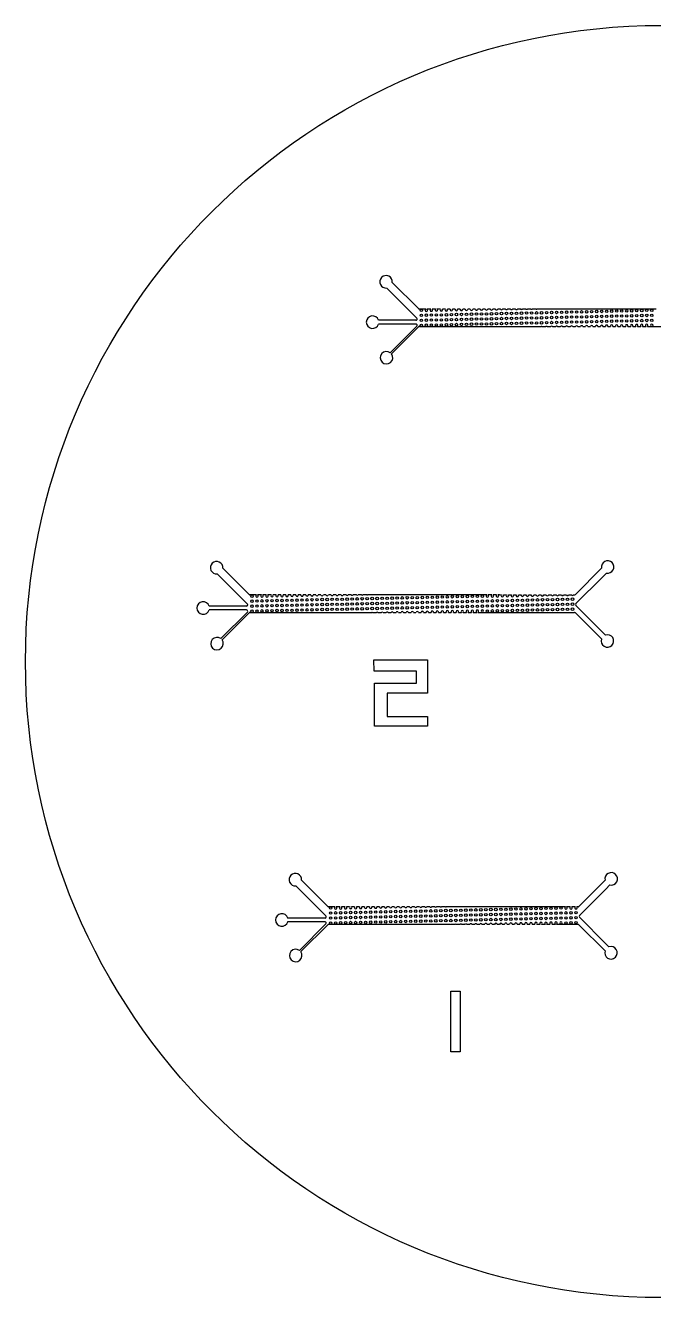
# Model space of a CAD drawing. Header units: millimetres. Extents: x -179 to -77, y -49 to 52.
# Drawn here: x -178.8 to -128.6, y -49.5 to 52.1 of the extents above; entities that cross this region are included whole.
import ezdxf

# ---------------------------------------------------------------- set-up
doc = ezdxf.new("R2010")
doc.units = ezdxf.units.MM
doc.header["$MEASUREMENT"] = 0

msp = doc.modelspace()

# ---------------------------------------------------------------- linework, layer by layer
for p, q in [((-147.42, 29.52), (-149.51, 31.61)), ((-149.68, 30.88), (-149.96, 31.16)), ((-147.56, 28.76), (-149.68, 30.88)), ((-146.83, 29.49), (-147.35, 29.49)), ((-146.44, 29.49), (-146.75, 29.49)), ((-146.06, 29.49), (-146.33, 29.49)), ((-145.66, 29.49), (-145.92, 29.49)), ((-145.27, 29.49), (-145.51, 29.49)), ((-144.88, 29.49), (-145.1, 29.49)), ((-144.48, 29.49), (-144.7, 29.49)), ((-144.08, 29.49), (-144.3, 29.49)), ((-143.69, 29.49), (-143.89, 29.49)), ((-143.29, 29.49), (-143.49, 29.49)), ((-142.89, 29.49), (-143.09, 29.49)), ((-142.49, 29.49), (-142.69, 29.49)), ((-142.09, 29.49), (-142.29, 29.49)), ((-141.68, 29.49), (-141.89, 29.49)), ((-141.28, 29.49), (-141.49, 29.49)), ((-140.88, 29.49), (-141.09, 29.49)), ((-140.47, 29.49), (-140.7, 29.49)), ((-140.07, 29.49), (-140.3, 29.49)), ((-139.67, 29.49), (-139.9, 29.49)), ((-139.26, 29.49), (-139.51, 29.49)), ((-138.85, 29.49), (-139.11, 29.49)), ((-138.44, 29.49), (-138.72, 29.49)), ((-138.02, 29.49), (-138.34, 29.49)), ((-128.43, 29.49), (-137.96, 29.49)), ((-147.63, 28.59), (-150.61, 28.59)), ((-147.63, 28.29), (-150.61, 28.29)), ((-147.56, 28.12), (-149.68, 26)), ((-147.42, 28.06), (-149.54, 25.94)), ((-147.35, 28.09), (-137.62, 28.09)), ((-137.56, 28.09), (-137.24, 28.09)), ((-137.14, 28.09), (-136.85, 28.09)), ((-136.73, 28.09), (-136.46, 28.09)), ((-136.32, 28.09), (-136.07, 28.09)), ((-135.91, 28.09), (-135.67, 28.09)), ((-135.5, 28.09), (-135.28, 28.09)), ((-135.1, 28.09), (-134.88, 28.09)), ((-134.69, 28.09), (-134.48, 28.09)), ((-134.29, 28.09), (-134.09, 28.09)), ((-133.89, 28.09), (-133.69, 28.09)), ((-133.49, 28.09), (-133.29, 28.09)), ((-133.09, 28.09), (-132.89, 28.09)), ((-132.69, 28.09), (-132.49, 28.09)), ((-132.29, 28.09), (-132.08, 28.09)), ((-131.89, 28.09), (-131.68, 28.09)), ((-131.49, 28.09), (-131.28, 28.09)), ((-131.1, 28.09), (-130.87, 28.09)), ((-130.7, 28.09), (-130.46, 28.09)), ((-130.31, 28.09), (-130.06, 28.09)), ((-129.92, 28.09), (-129.65, 28.09)), ((-129.53, 28.09), (-129.23, 28.09)), ((-129.14, 28.09), (-127.43, 28.09)), ((-149.54, 25.94), (-149.58, 25.9)), ((-163.21, 8.05), (-163.49, 8.34)), ((-160.95, 6.69), (-163.04, 8.79)), ((-134.89, 6.69), (-132.8, 8.79)), ((-132.73, 8.08), (-132.41, 8.4)), ((-161.09, 5.93), (-163.21, 8.05)), ((-134.85, 5.96), (-132.73, 8.08)), ((-160.36, 6.66), (-160.88, 6.66)), ((-159.97, 6.66), (-160.28, 6.66)), ((-159.58, 6.66), (-159.86, 6.66)), ((-159.19, 6.66), (-159.45, 6.66)), ((-158.8, 6.66), (-159.04, 6.66)), ((-158.41, 6.66), (-158.63, 6.66)), ((-158.01, 6.66), (-158.23, 6.66)), ((-157.61, 6.66), (-157.82, 6.66)), ((-157.21, 6.66), (-157.42, 6.66)), ((-156.82, 6.66), (-157.02, 6.66)), ((-156.42, 6.66), (-156.62, 6.66)), ((-156.02, 6.66), (-156.22, 6.66)), ((-155.62, 6.66), (-155.82, 6.66)), ((-155.21, 6.66), (-155.42, 6.66)), ((-154.81, 6.66), (-155.02, 6.66)), ((-154.41, 6.66), (-154.62, 6.66)), ((-154, 6.66), (-154.23, 6.66)), ((-153.6, 6.66), (-153.83, 6.66)), ((-153.2, 6.66), (-153.43, 6.66)), ((-152.79, 6.66), (-153.04, 6.66)), ((-152.38, 6.66), (-152.64, 6.66)), ((-151.97, 6.66), (-152.25, 6.66)), ((-151.55, 6.66), (-151.87, 6.66)), ((-141.96, 6.66), (-151.49, 6.66)), ((-141.57, 6.66), (-141.88, 6.66)), ((-141.18, 6.66), (-141.46, 6.66)), ((-140.96, 6.66), (-141.05, 6.66)), ((-141.05, 6.66), (-141.02, 6.66)), ((-140.96, 6.66), (-140.79, 6.66)), ((-140.64, 6.66), (-140.4, 6.66)), ((-140.23, 6.66), (-140, 6.66)), ((-139.83, 6.66), (-139.61, 6.66)), ((-139.42, 6.66), (-139.21, 6.66)), ((-139.02, 6.66), (-138.81, 6.66)), ((-138.62, 6.66), (-138.42, 6.66)), ((-138.22, 6.66), (-138.02, 6.66)), ((-137.82, 6.66), (-137.62, 6.66)), ((-137.42, 6.66), (-137.22, 6.66)), ((-137.02, 6.66), (-136.81, 6.66)), ((-136.62, 6.66), (-136.41, 6.66)), ((-136.22, 6.66), (-136.01, 6.66)), ((-135.83, 6.66), (-135.6, 6.66)), ((-135.43, 6.66), (-135.2, 6.66)), ((-135.04, 6.66), (-134.96, 6.66)), ((-161.16, 5.76), (-164.14, 5.76)), ((-161.16, 5.46), (-164.14, 5.46)), ((-161.09, 5.29), (-163.21, 3.17)), ((-160.95, 5.23), (-163.07, 3.11)), ((-160.88, 5.26), (-151.15, 5.26)), ((-151.09, 5.26), (-150.77, 5.26)), ((-150.67, 5.26), (-150.38, 5.26)), ((-150.25, 5.26), (-149.99, 5.26)), ((-149.84, 5.26), (-149.6, 5.26)), ((-149.44, 5.26), (-149.2, 5.26)), ((-149.03, 5.26), (-148.81, 5.26)), ((-148.63, 5.26), (-148.41, 5.26)), ((-148.22, 5.26), (-148.01, 5.26)), ((-147.82, 5.26), (-147.62, 5.26)), ((-147.42, 5.26), (-147.22, 5.26)), ((-147.02, 5.26), (-146.82, 5.26)), ((-146.62, 5.26), (-146.42, 5.26)), ((-146.22, 5.26), (-146.02, 5.26)), ((-145.82, 5.26), (-145.61, 5.26)), ((-145.42, 5.26), (-145.21, 5.26)), ((-145.02, 5.26), (-144.81, 5.26)), ((-144.63, 5.26), (-144.4, 5.26)), ((-144.23, 5.26), (-143.99, 5.26)), ((-143.84, 5.26), (-143.59, 5.26)), ((-143.45, 5.26), (-143.18, 5.26)), ((-143.06, 5.26), (-142.76, 5.26)), ((-142.67, 5.26), (-140.96, 5.26)), ((-140.96, 5.26), (-134.96, 5.26)), ((-134.89, 5.23), (-132.8, 3.14)), ((-134.85, 5.82), (-132.73, 3.69)), ((-163.07, 3.11), (-163.11, 3.07)), ((-132.73, 3.69), (-132.49, 3.45)), ((-154.67, -18.22), (-156.76, -16.13)), ((-134.61, -18.22), (-132.52, -16.12)), ((-156.93, -16.86), (-157.21, -16.58)), ((-154.81, -18.98), (-156.93, -16.86)), ((-134.57, -18.95), (-132.45, -16.83)), ((-132.45, -16.83), (-132.13, -16.51)), ((-154.08, -18.25), (-154.6, -18.25)), ((-153.7, -18.25), (-154, -18.25)), ((-153.31, -18.25), (-153.58, -18.25)), ((-152.92, -18.25), (-153.17, -18.25)), ((-152.52, -18.25), (-152.76, -18.25)), ((-152.13, -18.25), (-152.36, -18.25)), ((-151.73, -18.25), (-151.95, -18.25)), ((-151.34, -18.25), (-151.55, -18.25)), ((-150.94, -18.25), (-151.14, -18.25)), ((-150.54, -18.25), (-150.74, -18.25)), ((-150.14, -18.25), (-150.34, -18.25)), ((-149.74, -18.25), (-149.94, -18.25)), ((-149.34, -18.25), (-149.54, -18.25)), ((-148.94, -18.25), (-149.14, -18.25)), ((-148.53, -18.25), (-148.74, -18.25)), ((-148.13, -18.25), (-148.35, -18.25)), ((-147.73, -18.25), (-147.95, -18.25)), ((-147.33, -18.25), (-147.55, -18.25)), ((-146.92, -18.25), (-147.15, -18.25)), ((-146.51, -18.25), (-146.76, -18.25)), ((-146.1, -18.25), (-146.37, -18.25)), ((-145.69, -18.25), (-145.98, -18.25)), ((-145.27, -18.25), (-145.59, -18.25)), ((-135.68, -18.25), (-145.21, -18.25)), ((-135.3, -18.25), (-135.6, -18.25)), ((-134.91, -18.25), (-135.18, -18.25)), ((-134.68, -18.25), (-134.77, -18.25)), ((-154.88, -19.15), (-157.87, -19.15)), ((-134.57, -19.09), (-132.45, -21.22)), ((-154.88, -19.45), (-157.87, -19.45)), ((-154.81, -19.62), (-156.93, -21.74)), ((-154.67, -19.68), (-156.79, -21.8)), ((-154.6, -19.65), (-144.87, -19.65)), ((-144.81, -19.65), (-144.49, -19.65)), ((-144.39, -19.65), (-144.1, -19.65)), ((-143.98, -19.65), (-143.71, -19.65)), ((-143.57, -19.65), (-143.32, -19.65)), ((-143.16, -19.65), (-142.93, -19.65)), ((-142.75, -19.65), (-142.53, -19.65)), ((-142.35, -19.65), (-142.13, -19.65)), ((-141.95, -19.65), (-141.74, -19.65)), ((-141.54, -19.65), (-141.34, -19.65)), ((-141.14, -19.65), (-140.94, -19.65)), ((-140.74, -19.65), (-140.54, -19.65)), ((-140.34, -19.65), (-140.14, -19.65)), ((-139.94, -19.65), (-139.74, -19.65)), ((-139.54, -19.65), (-139.34, -19.65)), ((-139.14, -19.65), (-138.93, -19.65)), ((-138.75, -19.65), (-138.53, -19.65)), ((-138.35, -19.65), (-138.12, -19.65)), ((-137.96, -19.65), (-137.72, -19.65)), ((-137.56, -19.65), (-137.31, -19.65)), ((-137.17, -19.65), (-136.9, -19.65)), ((-136.78, -19.65), (-136.48, -19.65)), ((-136.4, -19.65), (-134.68, -19.65)), ((-134.61, -19.68), (-132.52, -21.77)), ((-132.45, -21.22), (-132.21, -21.46)), ((-156.79, -21.8), (-156.83, -21.84))]:
    msp.add_line(p, q)
msp.add_lwpolyline([(-150.98, 1.47), (-146.7, 1.47), (-146.7, -1.2), (-149.91, -1.2), (-149.91, -3.04), (-146.7, -3.04), (-146.7, -3.83), (-150.94, -3.83), (-150.94, -0.38), (-147.59, -0.38), (-147.59, 0.58), (-150.96, 0.58), (-150.98, 1.47)])
msp.add_lwpolyline([(-144.83, -24.99), (-144.1, -24.99), (-144.1, -29.84), (-144.83, -29.84)], close=True)
for centre, radius in [((-128.01, 1.34), 50.8), ((-147.19, 29.39), 0.1), ((-129.59, 29.37), 0.1), ((-129.19, 29.38), 0.1), ((-128.79, 29.39), 0.1), ((-147.19, 28.99), 0.1), ((-147.19, 28.59), 0.1), ((-146.79, 29), 0.1), ((-146.79, 28.6), 0.1), ((-146.39, 29.01), 0.1), ((-146.39, 28.61), 0.1), ((-145.99, 29.02), 0.1), ((-145.99, 28.62), 0.1), ((-145.59, 29.02), 0.1), ((-145.59, 28.62), 0.1), ((-145.19, 29.03), 0.1), ((-145.19, 28.63), 0.1), ((-144.79, 29.04), 0.1), ((-144.79, 28.64), 0.1), ((-144.39, 29.05), 0.1), ((-144.39, 28.65), 0.1), ((-143.99, 29.06), 0.1), ((-143.99, 28.66), 0.1), ((-143.59, 29.07), 0.1), ((-143.59, 28.67), 0.1), ((-143.19, 29.08), 0.1), ((-143.19, 28.68), 0.1), ((-142.79, 29.09), 0.1), ((-142.79, 28.69), 0.1), ((-142.39, 29.1), 0.1), ((-142.39, 28.7), 0.1), ((-141.99, 29.1), 0.1), ((-141.99, 28.7), 0.1), ((-141.59, 29.11), 0.1), ((-141.59, 28.71), 0.1), ((-141.19, 29.12), 0.1), ((-141.19, 28.72), 0.1), ((-140.79, 29.13), 0.1), ((-140.79, 28.73), 0.1), ((-140.39, 29.14), 0.1), ((-140.39, 28.74), 0.1), ((-139.99, 29.14), 0.1), ((-139.99, 28.74), 0.1), ((-139.59, 29.15), 0.1), ((-139.59, 28.75), 0.1), ((-139.59, 28.35), 0.1), ((-139.19, 29.16), 0.1), ((-139.19, 28.76), 0.1), ((-139.19, 28.36), 0.1), ((-138.79, 29.17), 0.1), ((-138.79, 28.77), 0.1), ((-138.79, 28.37), 0.1), ((-138.39, 29.17), 0.1), ((-138.39, 28.77), 0.1), ((-138.39, 28.37), 0.1), ((-137.99, 29.18), 0.1), ((-137.99, 28.78), 0.1), ((-137.99, 28.38), 0.1), ((-137.59, 29.19), 0.1), ((-137.59, 28.79), 0.1), ((-137.59, 28.39), 0.1), ((-137.19, 29.2), 0.1), ((-137.19, 28.8), 0.1), ((-137.19, 28.4), 0.1), ((-136.79, 29.21), 0.1), ((-136.79, 28.81), 0.1), ((-136.79, 28.41), 0.1), ((-136.39, 29.22), 0.1), ((-136.39, 28.82), 0.1), ((-136.39, 28.42), 0.1), ((-135.99, 29.23), 0.1), ((-135.99, 28.83), 0.1), ((-135.99, 28.43), 0.1), ((-135.59, 29.24), 0.1), ((-135.59, 28.84), 0.1), ((-135.59, 28.44), 0.1), ((-135.19, 29.25), 0.1), ((-135.19, 28.85), 0.1), ((-135.19, 28.45), 0.1), ((-134.79, 29.25), 0.1), ((-134.79, 28.85), 0.1), ((-134.79, 28.45), 0.1), ((-134.39, 29.26), 0.1), ((-134.39, 28.86), 0.1), ((-134.39, 28.46), 0.1), ((-133.99, 29.27), 0.1), ((-133.99, 28.87), 0.1), ((-133.99, 28.47), 0.1), ((-133.59, 29.28), 0.1), ((-133.59, 28.88), 0.1), ((-133.59, 28.48), 0.1), ((-133.19, 29.29), 0.1), ((-133.19, 28.89), 0.1), ((-133.19, 28.49), 0.1), ((-132.79, 29.3), 0.1), ((-132.79, 28.9), 0.1), ((-132.79, 28.5), 0.1), ((-132.39, 29.31), 0.1), ((-132.39, 28.91), 0.1), ((-132.39, 28.51), 0.1), ((-131.99, 29.32), 0.1), ((-131.99, 28.92), 0.1), ((-131.99, 28.52), 0.1), ((-131.59, 29.33), 0.1), ((-131.59, 28.93), 0.1), ((-131.59, 28.53), 0.1), ((-131.19, 29.33), 0.1), ((-131.19, 28.93), 0.1), ((-131.19, 28.53), 0.1), ((-130.79, 29.34), 0.1), ((-130.79, 28.94), 0.1), ((-130.79, 28.54), 0.1), ((-130.39, 29.35), 0.1), ((-130.39, 28.95), 0.1), ((-130.39, 28.55), 0.1), ((-129.99, 29.36), 0.1), ((-129.99, 28.96), 0.1), ((-129.99, 28.56), 0.1), ((-129.59, 28.97), 0.1), ((-129.59, 28.57), 0.1), ((-129.19, 28.98), 0.1), ((-129.19, 28.58), 0.1), ((-128.79, 28.99), 0.1), ((-128.79, 28.59), 0.1), ((-147.19, 28.19), 0.1), ((-146.79, 28.2), 0.1), ((-146.39, 28.21), 0.1), ((-145.99, 28.22), 0.1), ((-145.59, 28.22), 0.1), ((-145.19, 28.23), 0.1), ((-144.79, 28.24), 0.1), ((-144.39, 28.25), 0.1), ((-143.99, 28.26), 0.1), ((-143.59, 28.27), 0.1), ((-143.19, 28.28), 0.1), ((-142.79, 28.29), 0.1), ((-142.39, 28.3), 0.1), ((-141.99, 28.3), 0.1), ((-141.59, 28.31), 0.1), ((-141.19, 28.32), 0.1), ((-140.79, 28.33), 0.1), ((-140.39, 28.34), 0.1), ((-139.99, 28.34), 0.1), ((-160.72, 6.56), 0.1), ((-160.72, 6.16), 0.1), ((-160.32, 6.17), 0.1), ((-159.92, 6.18), 0.1), ((-159.52, 6.19), 0.1), ((-159.12, 6.2), 0.1), ((-158.72, 6.21), 0.1), ((-158.32, 6.21), 0.1), ((-157.92, 6.22), 0.1), ((-157.52, 6.23), 0.1), ((-157.12, 6.24), 0.1), ((-156.72, 6.25), 0.1), ((-156.32, 6.26), 0.1), ((-155.92, 6.27), 0.1), ((-155.52, 6.28), 0.1), ((-155.12, 6.29), 0.1), ((-154.72, 6.29), 0.1), ((-154.32, 6.3), 0.1), ((-153.92, 6.31), 0.1), ((-153.52, 6.31), 0.1), ((-153.12, 6.32), 0.1), ((-152.72, 6.33), 0.1), ((-152.32, 6.34), 0.1), ((-151.92, 6.35), 0.1), ((-151.52, 6.36), 0.1), ((-151.12, 6.37), 0.1), ((-150.72, 6.37), 0.1), ((-150.32, 6.38), 0.1), ((-149.92, 6.39), 0.1), ((-149.52, 6.4), 0.1), ((-149.52, 6), 0.1), ((-149.12, 6.41), 0.1), ((-149.12, 6.01), 0.1), ((-148.72, 6.42), 0.1), ((-148.72, 6.02), 0.1), ((-148.32, 6.43), 0.1), ((-148.32, 6.03), 0.1), ((-147.92, 6.44), 0.1), ((-147.92, 6.04), 0.1), ((-147.52, 6.44), 0.1), ((-147.52, 6.04), 0.1), ((-147.12, 6.45), 0.1), ((-147.12, 6.05), 0.1), ((-146.72, 6.46), 0.1), ((-146.72, 6.06), 0.1), ((-146.32, 6.47), 0.1), ((-146.32, 6.07), 0.1), ((-145.92, 6.48), 0.1), ((-145.92, 6.08), 0.1), ((-145.52, 6.49), 0.1), ((-145.52, 6.09), 0.1), ((-145.12, 6.5), 0.1), ((-145.12, 6.1), 0.1), ((-144.72, 6.51), 0.1), ((-144.72, 6.11), 0.1), ((-144.32, 6.52), 0.1), ((-144.32, 6.12), 0.1), ((-143.92, 6.52), 0.1), ((-143.92, 6.12), 0.1), ((-143.52, 6.53), 0.1), ((-143.52, 6.13), 0.1), ((-143.12, 6.54), 0.1), ((-143.12, 6.14), 0.1), ((-142.72, 6.55), 0.1), ((-142.72, 6.15), 0.1), ((-142.32, 6.56), 0.1), ((-142.32, 6.16), 0.1), ((-141.92, 6.17), 0.1), ((-141.52, 6.18), 0.1), ((-141.12, 6.19), 0.1), ((-140.72, 6.2), 0.1), ((-140.32, 6.2), 0.1), ((-139.92, 6.21), 0.1), ((-139.52, 6.22), 0.1), ((-139.12, 6.23), 0.1), ((-138.72, 6.24), 0.1), ((-138.32, 6.25), 0.1), ((-137.92, 6.26), 0.1), ((-137.52, 6.27), 0.1), ((-137.12, 6.28), 0.1), ((-136.72, 6.28), 0.1), ((-136.32, 6.29), 0.1), ((-135.92, 6.3), 0.1), ((-135.52, 6.31), 0.1), ((-135.12, 6.32), 0.1), ((-160.72, 5.76), 0.1), ((-160.72, 5.36), 0.1), ((-160.32, 5.77), 0.1), ((-160.32, 5.37), 0.1), ((-159.92, 5.78), 0.1), ((-159.92, 5.38), 0.1), ((-159.52, 5.79), 0.1), ((-159.52, 5.39), 0.1), ((-159.12, 5.8), 0.1), ((-159.12, 5.4), 0.1), ((-158.72, 5.81), 0.1), ((-158.72, 5.41), 0.1), ((-158.32, 5.81), 0.1), ((-158.32, 5.41), 0.1), ((-157.92, 5.82), 0.1), ((-157.92, 5.42), 0.1), ((-157.52, 5.83), 0.1), ((-157.52, 5.43), 0.1), ((-157.12, 5.84), 0.1), ((-157.12, 5.44), 0.1), ((-156.72, 5.85), 0.1), ((-156.72, 5.45), 0.1), ((-156.32, 5.86), 0.1), ((-156.32, 5.46), 0.1), ((-155.92, 5.87), 0.1), ((-155.92, 5.47), 0.1), ((-155.52, 5.88), 0.1), ((-155.52, 5.48), 0.1), ((-155.12, 5.89), 0.1), ((-155.12, 5.49), 0.1), ((-154.72, 5.89), 0.1), ((-154.72, 5.49), 0.1), ((-154.32, 5.9), 0.1), ((-154.32, 5.5), 0.1), ((-153.92, 5.91), 0.1), ((-153.92, 5.51), 0.1), ((-153.52, 5.91), 0.1), ((-153.52, 5.51), 0.1), ((-153.12, 5.92), 0.1), ((-153.12, 5.52), 0.1), ((-152.72, 5.93), 0.1), ((-152.72, 5.53), 0.1), ((-152.32, 5.94), 0.1), ((-152.32, 5.54), 0.1), ((-151.92, 5.95), 0.1), ((-151.92, 5.55), 0.1), ((-151.52, 5.96), 0.1), ((-151.52, 5.56), 0.1), ((-151.12, 5.97), 0.1), ((-151.12, 5.57), 0.1), ((-150.72, 5.97), 0.1), ((-150.72, 5.57), 0.1), ((-150.32, 5.98), 0.1), ((-150.32, 5.58), 0.1), ((-149.92, 5.99), 0.1), ((-149.92, 5.59), 0.1), ((-149.52, 5.6), 0.1), ((-149.12, 5.61), 0.1), ((-148.72, 5.62), 0.1), ((-148.32, 5.63), 0.1), ((-147.92, 5.64), 0.1), ((-147.52, 5.64), 0.1), ((-147.12, 5.65), 0.1), ((-146.72, 5.66), 0.1), ((-146.32, 5.67), 0.1), ((-145.92, 5.68), 0.1), ((-145.52, 5.69), 0.1), ((-145.12, 5.7), 0.1), ((-144.72, 5.71), 0.1), ((-144.32, 5.72), 0.1), ((-143.92, 5.72), 0.1), ((-143.52, 5.73), 0.1), ((-143.12, 5.74), 0.1), ((-142.72, 5.75), 0.1), ((-142.32, 5.76), 0.1), ((-141.92, 5.77), 0.1), ((-141.92, 5.37), 0.1), ((-141.52, 5.78), 0.1), ((-141.52, 5.38), 0.1), ((-141.12, 5.79), 0.1), ((-141.12, 5.39), 0.1), ((-140.72, 5.8), 0.1), ((-140.72, 5.4), 0.1), ((-140.32, 5.8), 0.1), ((-140.32, 5.4), 0.1), ((-139.92, 5.81), 0.1), ((-139.92, 5.41), 0.1), ((-139.52, 5.82), 0.1), ((-139.52, 5.42), 0.1), ((-139.12, 5.83), 0.1), ((-139.12, 5.43), 0.1), ((-138.72, 5.84), 0.1), ((-138.72, 5.44), 0.1), ((-138.32, 5.85), 0.1), ((-138.32, 5.45), 0.1), ((-137.92, 5.86), 0.1), ((-137.92, 5.46), 0.1), ((-137.52, 5.87), 0.1), ((-137.52, 5.47), 0.1), ((-137.12, 5.88), 0.1), ((-137.12, 5.48), 0.1), ((-136.72, 5.88), 0.1), ((-136.72, 5.48), 0.1), ((-136.32, 5.89), 0.1), ((-136.32, 5.49), 0.1), ((-135.92, 5.9), 0.1), ((-135.92, 5.5), 0.1), ((-135.52, 5.91), 0.1), ((-135.52, 5.51), 0.1), ((-135.12, 5.92), 0.1), ((-135.12, 5.52), 0.1), ((-154.44, -18.35), 0.1), ((-137.64, -18.39), 0.1), ((-137.24, -18.38), 0.1), ((-136.84, -18.37), 0.1), ((-136.44, -18.36), 0.1), ((-136.04, -18.35), 0.1), ((-154.44, -18.75), 0.1), ((-154.44, -19.15), 0.1), ((-154.04, -18.74), 0.1), ((-154.04, -19.14), 0.1), ((-153.64, -18.73), 0.1), ((-153.64, -19.13), 0.1), ((-153.24, -18.72), 0.1), ((-153.24, -19.12), 0.1), ((-152.84, -18.71), 0.1), ((-152.84, -19.11), 0.1), ((-152.44, -18.71), 0.1), ((-152.44, -19.11), 0.1), ((-152.04, -18.7), 0.1), ((-152.04, -19.1), 0.1), ((-151.64, -18.69), 0.1), ((-151.64, -19.09), 0.1), ((-151.24, -18.68), 0.1), ((-151.24, -19.08), 0.1), ((-150.84, -18.67), 0.1), ((-150.84, -19.07), 0.1), ((-150.44, -18.66), 0.1), ((-150.44, -19.06), 0.1), ((-150.04, -18.65), 0.1), ((-150.04, -19.05), 0.1), ((-149.64, -18.64), 0.1), ((-149.64, -19.04), 0.1), ((-149.24, -18.63), 0.1), ((-149.24, -19.03), 0.1), ((-148.84, -18.63), 0.1), ((-148.84, -19.03), 0.1), ((-148.44, -18.62), 0.1), ((-148.44, -19.02), 0.1), ((-148.04, -18.61), 0.1), ((-148.04, -19.01), 0.1), ((-147.64, -18.6), 0.1), ((-147.64, -19), 0.1), ((-147.64, -19.4), 0.1), ((-147.24, -18.6), 0.1), ((-147.24, -19), 0.1), ((-147.24, -19.4), 0.1), ((-146.84, -18.59), 0.1), ((-146.84, -18.99), 0.1), ((-146.84, -19.39), 0.1), ((-146.44, -18.58), 0.1), ((-146.44, -18.98), 0.1), ((-146.44, -19.38), 0.1), ((-146.04, -18.57), 0.1), ((-146.04, -18.97), 0.1), ((-146.04, -19.37), 0.1), ((-145.64, -18.56), 0.1), ((-145.64, -18.96), 0.1), ((-145.64, -19.36), 0.1), ((-145.24, -18.55), 0.1), ((-145.24, -18.95), 0.1), ((-145.24, -19.35), 0.1), ((-144.84, -18.55), 0.1), ((-144.84, -18.95), 0.1), ((-144.84, -19.35), 0.1), ((-144.44, -18.54), 0.1), ((-144.44, -18.94), 0.1), ((-144.44, -19.34), 0.1), ((-144.04, -18.53), 0.1), ((-144.04, -18.93), 0.1), ((-144.04, -19.33), 0.1), ((-143.64, -18.52), 0.1), ((-143.64, -18.92), 0.1), ((-143.64, -19.32), 0.1), ((-143.24, -18.51), 0.1), ((-143.24, -18.91), 0.1), ((-143.24, -19.31), 0.1), ((-142.84, -18.5), 0.1), ((-142.84, -18.9), 0.1), ((-142.84, -19.3), 0.1), ((-142.44, -18.49), 0.1), ((-142.44, -18.89), 0.1), ((-142.44, -19.29), 0.1), ((-142.04, -18.48), 0.1), ((-142.04, -18.88), 0.1), ((-142.04, -19.28), 0.1), ((-141.64, -18.47), 0.1), ((-141.64, -18.87), 0.1), ((-141.64, -19.27), 0.1), ((-141.24, -18.47), 0.1), ((-141.24, -18.87), 0.1), ((-141.24, -19.27), 0.1), ((-140.84, -18.46), 0.1), ((-140.84, -18.86), 0.1), ((-140.84, -19.26), 0.1), ((-140.44, -18.45), 0.1), ((-140.44, -18.85), 0.1), ((-140.44, -19.25), 0.1), ((-140.04, -18.44), 0.1), ((-140.04, -18.84), 0.1), ((-140.04, -19.24), 0.1), ((-139.64, -18.43), 0.1), ((-139.64, -18.83), 0.1), ((-139.64, -19.23), 0.1), ((-139.24, -18.42), 0.1), ((-139.24, -18.82), 0.1), ((-139.24, -19.22), 0.1), ((-138.84, -18.41), 0.1), ((-138.84, -18.81), 0.1), ((-138.84, -19.21), 0.1), ((-138.44, -18.4), 0.1), ((-138.44, -18.8), 0.1), ((-138.44, -19.2), 0.1), ((-138.04, -18.39), 0.1), ((-138.04, -18.79), 0.1), ((-138.04, -19.19), 0.1), ((-137.64, -18.79), 0.1), ((-137.64, -19.19), 0.1), ((-137.24, -18.78), 0.1), ((-137.24, -19.18), 0.1), ((-136.84, -18.77), 0.1), ((-136.84, -19.17), 0.1), ((-136.44, -18.76), 0.1), ((-136.44, -19.16), 0.1), ((-136.04, -18.75), 0.1), ((-136.04, -19.15), 0.1), ((-135.64, -18.74), 0.1), ((-135.64, -19.14), 0.1), ((-135.24, -18.73), 0.1), ((-135.24, -19.13), 0.1), ((-134.84, -18.72), 0.1), ((-134.84, -19.12), 0.1), ((-154.44, -19.55), 0.1), ((-154.04, -19.54), 0.1), ((-153.64, -19.53), 0.1), ((-153.24, -19.52), 0.1), ((-152.84, -19.51), 0.1), ((-152.44, -19.51), 0.1), ((-152.04, -19.5), 0.1), ((-151.64, -19.49), 0.1), ((-151.24, -19.48), 0.1), ((-150.84, -19.47), 0.1), ((-150.44, -19.46), 0.1), ((-150.04, -19.45), 0.1), ((-149.64, -19.44), 0.1), ((-149.24, -19.43), 0.1), ((-148.84, -19.43), 0.1), ((-148.44, -19.42), 0.1), ((-148.04, -19.41), 0.1), ((-135.64, -19.54), 0.1), ((-135.24, -19.53), 0.1), ((-134.84, -19.52), 0.1)]:
    msp.add_circle(centre, radius)
for centre, radius, start, end in [((-150.01, 31.66), 0.5, 354.5236, 275.4764), ((-147.35, 29.59), 0.1, 225, 270), ((-146.79, 29.4), 0.1, 114.3144, 65.6856), ((-146.39, 29.41), 0.1, 124.6541, 55.3459), ((-145.99, 29.42), 0.1, 132.7857, 47.2143), ((-145.59, 29.42), 0.1, 139.8193, 40.1807), ((-145.19, 29.43), 0.1, 146.1859, 33.8141), ((-144.79, 29.44), 0.1, 152.1084, 27.8916), ((-144.39, 29.45), 0.1, 157.7221, 22.2779), ((-143.99, 29.46), 0.1, 163.1181, 16.8819), ((-143.59, 29.47), 0.1, 168.3636, 11.6364), ((-143.19, 29.48), 0.1, 173.5117, 6.4883), ((-142.79, 29.49), 0.1, 178.6076, 1.3924), ((-142.39, 29.5), 0.1, 183.6924, 356.3076), ((-141.99, 29.5), 0.1, 188.8066, 351.1934), ((-141.59, 29.51), 0.1, 193.9928, 346.0072), ((-141.19, 29.52), 0.1, 199.2991, 340.7009), ((-140.79, 29.53), 0.1, 204.7841, 335.2159), ((-140.39, 29.54), 0.1, 210.5241, 329.4759), ((-139.99, 29.54), 0.1, 210.5241, 329.4759), ((-139.59, 29.55), 0.1, 216.6268, 323.3732), ((-139.19, 29.56), 0.1, 223.2592, 316.7408), ((-138.79, 29.57), 0.1, 230.7145, 309.2855), ((-138.39, 29.57), 0.1, 239.6211, 300.3789), ((-137.99, 29.58), 0.1, 252.0638, 287.9362), ((-151.09, 28.44), 0.5, 17.4576, 342.5424), ((-147.63, 28.69), 0.1, 270, 45), ((-147.63, 28.19), 0.1, 315, 90), ((-147.35, 27.99), 0.1, 90, 135), ((-137.59, 27.99), 0.1, 73.7193, 106.2807), ((-137.19, 28), 0.1, 60.5984, 119.4016), ((-136.79, 28.01), 0.1, 51.49, 128.51), ((-136.39, 28.02), 0.1, 43.9317, 136.0683), ((-135.99, 28.03), 0.1, 37.236, 142.764), ((-135.59, 28.04), 0.1, 31.0911, 148.9089), ((-135.19, 28.05), 0.1, 25.3217, 154.6783), ((-134.79, 28.05), 0.1, 19.816, 160.184), ((-134.39, 28.06), 0.1, 14.4953, 165.5047), ((-133.99, 28.07), 0.1, 9.2998, 170.7002), ((-133.59, 28.08), 0.1, 4.1806, 175.8194), ((-133.19, 28.09), 0.1, 359.0947, 180.9053), ((-132.79, 28.1), 0.1, 354.0016, 185.9984), ((-132.39, 28.11), 0.1, 348.8604, 191.1396), ((-131.99, 28.12), 0.1, 343.6264, 196.3736), ((-131.59, 28.13), 0.1, 338.2474, 201.7526), ((-131.19, 28.13), 0.1, 332.6581, 207.3419), ((-130.79, 28.14), 0.1, 326.7701, 213.2299), ((-130.39, 28.15), 0.1, 320.4538, 219.5462), ((-129.99, 28.16), 0.1, 313.4979, 226.5021), ((-129.59, 28.17), 0.1, 305.5015, 234.4985), ((-129.19, 28.18), 0.1, 295.4714, 244.5286), ((-128.79, 28.19), 0.1, 277.4758, 262.5242), ((-149.98, 25.6), 0.5, 53.1301, 36.8699), ((-163.54, 8.83), 0.5, 354.5236, 275.4764), ((-132.31, 8.89), 0.5, 258.1936, 191.8064), ((-164.62, 5.61), 0.5, 17.4576, 342.5424), ((-160.88, 6.76), 0.1, 225, 270), ((-160.32, 6.57), 0.1, 114.3144, 65.6856), ((-159.92, 6.58), 0.1, 124.6541, 55.3459), ((-159.52, 6.59), 0.1, 132.7857, 47.2143), ((-159.12, 6.6), 0.1, 139.8193, 40.1807), ((-158.72, 6.61), 0.1, 146.1859, 33.8141), ((-158.32, 6.61), 0.1, 152.1084, 27.8916), ((-157.92, 6.62), 0.1, 157.7221, 22.2779), ((-157.52, 6.63), 0.1, 163.1181, 16.8819), ((-157.12, 6.64), 0.1, 168.3636, 11.6364), ((-156.72, 6.65), 0.1, 173.5117, 6.4883), ((-156.32, 6.66), 0.1, 178.6076, 1.3924), ((-155.92, 6.67), 0.1, 183.6924, 356.3076), ((-155.52, 6.68), 0.1, 188.8066, 351.1934), ((-155.12, 6.69), 0.1, 193.9928, 346.0072), ((-154.72, 6.69), 0.1, 199.2991, 340.7009), ((-154.32, 6.7), 0.1, 204.7841, 335.2159), ((-153.92, 6.71), 0.1, 210.5241, 329.4759), ((-153.52, 6.71), 0.1, 210.5241, 329.4759), ((-153.12, 6.72), 0.1, 216.6268, 323.3732), ((-152.72, 6.73), 0.1, 223.2592, 316.7408), ((-152.32, 6.74), 0.1, 230.7145, 309.2855), ((-151.92, 6.75), 0.1, 239.6211, 300.3789), ((-151.52, 6.76), 0.1, 252.0638, 287.9362), ((-141.92, 6.57), 0.1, 113.1031, 66.8969), ((-141.52, 6.58), 0.1, 123.7881, 56.2119), ((-141.12, 6.59), 0.1, 132.0637, 47.9363), ((-141.12, 6.59), 0.1, 132.0637, 47.9363), ((-140.72, 6.6), 0.1, 139.1788, 40.8212), ((-140.32, 6.6), 0.1, 145.5977, 34.4023), ((-139.92, 6.61), 0.1, 151.556, 28.444), ((-139.52, 6.62), 0.1, 157.1948, 22.8052), ((-139.12, 6.63), 0.1, 162.6085, 17.3915), ((-138.72, 6.64), 0.1, 167.8659, 12.1341), ((-138.32, 6.65), 0.1, 173.0213, 6.9787), ((-137.92, 6.66), 0.1, 178.1204, 1.8796), ((-137.52, 6.67), 0.1, 183.2045, 356.7955), ((-137.12, 6.68), 0.1, 188.3141, 351.6859), ((-136.72, 6.68), 0.1, 193.4914, 346.5086), ((-136.32, 6.69), 0.1, 198.7839, 341.2161), ((-135.92, 6.7), 0.1, 204.2488, 335.7512), ((-135.52, 6.71), 0.1, 209.9603, 330.0397), ((-135.12, 6.72), 0.1, 216.0223, 323.9777), ((-134.96, 6.76), 0.1, 270, 315), ((-161.16, 5.86), 0.1, 270, 45), ((-161.16, 5.36), 0.1, 315, 90), ((-160.88, 5.16), 0.1, 90, 135), ((-151.12, 5.17), 0.1, 73.7193, 106.2807), ((-150.72, 5.17), 0.1, 60.5984, 119.4016), ((-150.32, 5.18), 0.1, 51.49, 128.51), ((-149.92, 5.19), 0.1, 43.9317, 136.0683), ((-149.52, 5.2), 0.1, 37.236, 142.764), ((-149.12, 5.21), 0.1, 31.0911, 148.9089), ((-148.72, 5.22), 0.1, 25.3217, 154.6783), ((-148.32, 5.23), 0.1, 19.816, 160.184), ((-147.92, 5.24), 0.1, 14.4953, 165.5047), ((-147.52, 5.24), 0.1, 9.2998, 170.7002), ((-147.12, 5.25), 0.1, 4.1806, 175.8194), ((-146.72, 5.26), 0.1, 359.0947, 180.9053), ((-146.32, 5.27), 0.1, 354.0016, 185.9984), ((-145.92, 5.28), 0.1, 348.8604, 191.1396), ((-145.52, 5.29), 0.1, 343.6264, 196.3736), ((-145.12, 5.3), 0.1, 338.2474, 201.7526), ((-144.72, 5.31), 0.1, 332.6581, 207.3419), ((-144.32, 5.32), 0.1, 326.7701, 213.2299), ((-143.92, 5.32), 0.1, 320.4538, 219.5462), ((-143.52, 5.33), 0.1, 313.4979, 226.5021), ((-143.12, 5.34), 0.1, 305.5015, 234.4985), ((-142.72, 5.35), 0.1, 295.4714, 244.5286), ((-142.32, 5.36), 0.1, 277.4758, 262.5242), ((-134.96, 5.16), 0.1, 45, 90), ((-134.78, 5.89), 0.1, 135, 225), ((-163.51, 2.77), 0.5, 53.1301, 36.8699), ((-132.33, 2.98), 0.5, 161.2622, 108.7378), ((-157.26, -16.08), 0.5, 354.5236, 275.4764), ((-132.03, -16.02), 0.5, 258.1936, 191.8064), ((-154.6, -18.15), 0.1, 225, 270), ((-154.04, -18.34), 0.1, 114.3144, 65.6856), ((-153.64, -18.33), 0.1, 124.6541, 55.3459), ((-153.24, -18.32), 0.1, 132.7857, 47.2143), ((-152.84, -18.31), 0.1, 139.8193, 40.1807), ((-152.44, -18.31), 0.1, 146.1859, 33.8141), ((-152.04, -18.3), 0.1, 152.1084, 27.8916), ((-151.64, -18.29), 0.1, 157.7221, 22.2779), ((-151.24, -18.28), 0.1, 163.1181, 16.8819), ((-150.84, -18.27), 0.1, 168.3636, 11.6364), ((-150.44, -18.26), 0.1, 173.5117, 6.4883), ((-150.04, -18.25), 0.1, 178.6076, 1.3924), ((-149.64, -18.24), 0.1, 183.6924, 356.3076), ((-149.24, -18.23), 0.1, 188.8066, 351.1934), ((-148.84, -18.23), 0.1, 193.9928, 346.0072), ((-148.44, -18.22), 0.1, 199.2991, 340.7009), ((-148.04, -18.21), 0.1, 204.7841, 335.2159), ((-147.64, -18.2), 0.1, 210.5241, 329.4759), ((-147.24, -18.2), 0.1, 210.5241, 329.4759), ((-146.84, -18.19), 0.1, 216.6268, 323.3732), ((-146.44, -18.18), 0.1, 223.2592, 316.7408), ((-146.04, -18.17), 0.1, 230.7145, 309.2855), ((-145.64, -18.16), 0.1, 239.6211, 300.3789), ((-145.24, -18.15), 0.1, 252.0638, 287.9362), ((-135.64, -18.34), 0.1, 113.1031, 66.8969), ((-135.24, -18.33), 0.1, 123.7881, 56.2119), ((-134.84, -18.32), 0.1, 132.0637, 47.9363), ((-134.68, -18.15), 0.1, 270, 315), ((-158.34, -19.3), 0.5, 17.4576, 342.5424), ((-154.88, -19.05), 0.1, 270, 45), ((-134.5, -19.02), 0.1, 135, 225), ((-154.88, -19.55), 0.1, 315, 90), ((-154.6, -19.75), 0.1, 90, 135), ((-144.84, -19.75), 0.1, 73.7193, 106.2807), ((-144.44, -19.74), 0.1, 60.5984, 119.4016), ((-144.04, -19.73), 0.1, 51.49, 128.51), ((-143.64, -19.72), 0.1, 43.9317, 136.0683), ((-143.24, -19.71), 0.1, 37.236, 142.764), ((-142.84, -19.7), 0.1, 31.0911, 148.9089), ((-142.44, -19.69), 0.1, 25.3217, 154.6783), ((-142.04, -19.68), 0.1, 19.816, 160.184), ((-141.64, -19.67), 0.1, 14.4953, 165.5047), ((-141.24, -19.67), 0.1, 9.2998, 170.7002), ((-140.84, -19.66), 0.1, 4.1806, 175.8194), ((-140.44, -19.65), 0.1, 359.0947, 180.9053), ((-140.04, -19.64), 0.1, 354.0016, 185.9984), ((-139.64, -19.63), 0.1, 348.8604, 191.1396), ((-139.24, -19.62), 0.1, 343.6264, 196.3736), ((-138.84, -19.61), 0.1, 338.2474, 201.7526), ((-138.44, -19.6), 0.1, 332.6581, 207.3419), ((-138.04, -19.59), 0.1, 326.7701, 213.2299), ((-137.64, -19.59), 0.1, 320.4538, 219.5462), ((-137.24, -19.58), 0.1, 313.4979, 226.5021), ((-136.84, -19.57), 0.1, 305.5015, 234.4985), ((-136.44, -19.56), 0.1, 295.4714, 244.5286), ((-136.04, -19.55), 0.1, 277.4758, 262.5242), ((-134.68, -19.75), 0.1, 45, 90), ((-157.23, -22.14), 0.5, 53.1301, 36.8699), ((-132.05, -21.93), 0.5, 161.2622, 108.7378)]:
    msp.add_arc(centre, radius, start, end)

doc.saveas('drawing.dxf')
